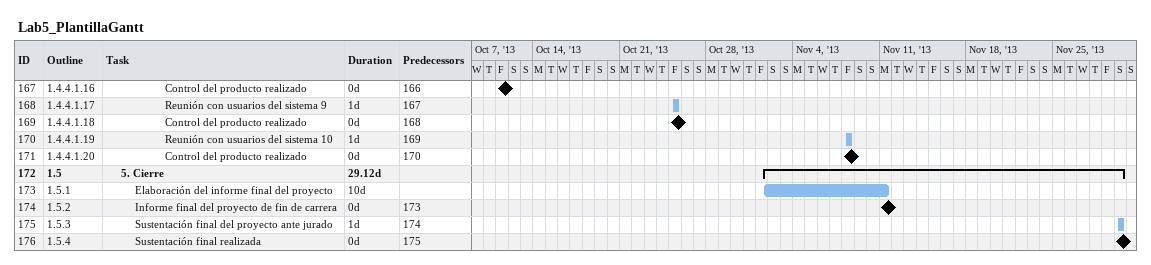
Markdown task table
Lab5_PlantillaGantt

| ID | WBS | Task | Duration | Start | Finish | Predecessors |
|---|---|---|---|---|---|---|
| 167 | 1.4.4.1.16 | Control del producto realizado | 0d | 2013-10-11 | 2013-10-11 | 166 |
| 168 | 1.4.4.1.17 | Reunión con usuarios del sistema 9 | 1d | 2013-10-25 | 2013-10-25 | 167 |
| 169 | 1.4.4.1.18 | Control del producto realizado | 0d | 2013-10-25 | 2013-10-25 | 168 |
| 170 | 1.4.4.1.19 | Reunión con usuarios del sistema 10 | 1d | 2013-11-08 | 2013-11-08 | 169 |
| 171 | 1.4.4.1.20 | Control del producto realizado | 0d | 2013-11-08 | 2013-11-08 | 170 |
| 172 | 1.5 | **5. Cierre** | 29.12d | 2013-11-01 | 2013-11-30 |  |
| 173 | 1.5.1 | Elaboración del informe final del proyecto | 10d | 2013-11-01 | 2013-11-11 |  |
| 174 | 1.5.2 | Informe final del proyecto de fin de carrera | 0d | 2013-11-11 | 2013-11-11 | 173 |
| 175 | 1.5.3 | Sustentación final del proyecto ante jurado | 1d | 2013-11-30 | 2013-11-30 | 174 |
| 176 | 1.5.4 | Sustentación final realizada | 0d | 2013-11-30 | 2013-11-30 | 175 |
